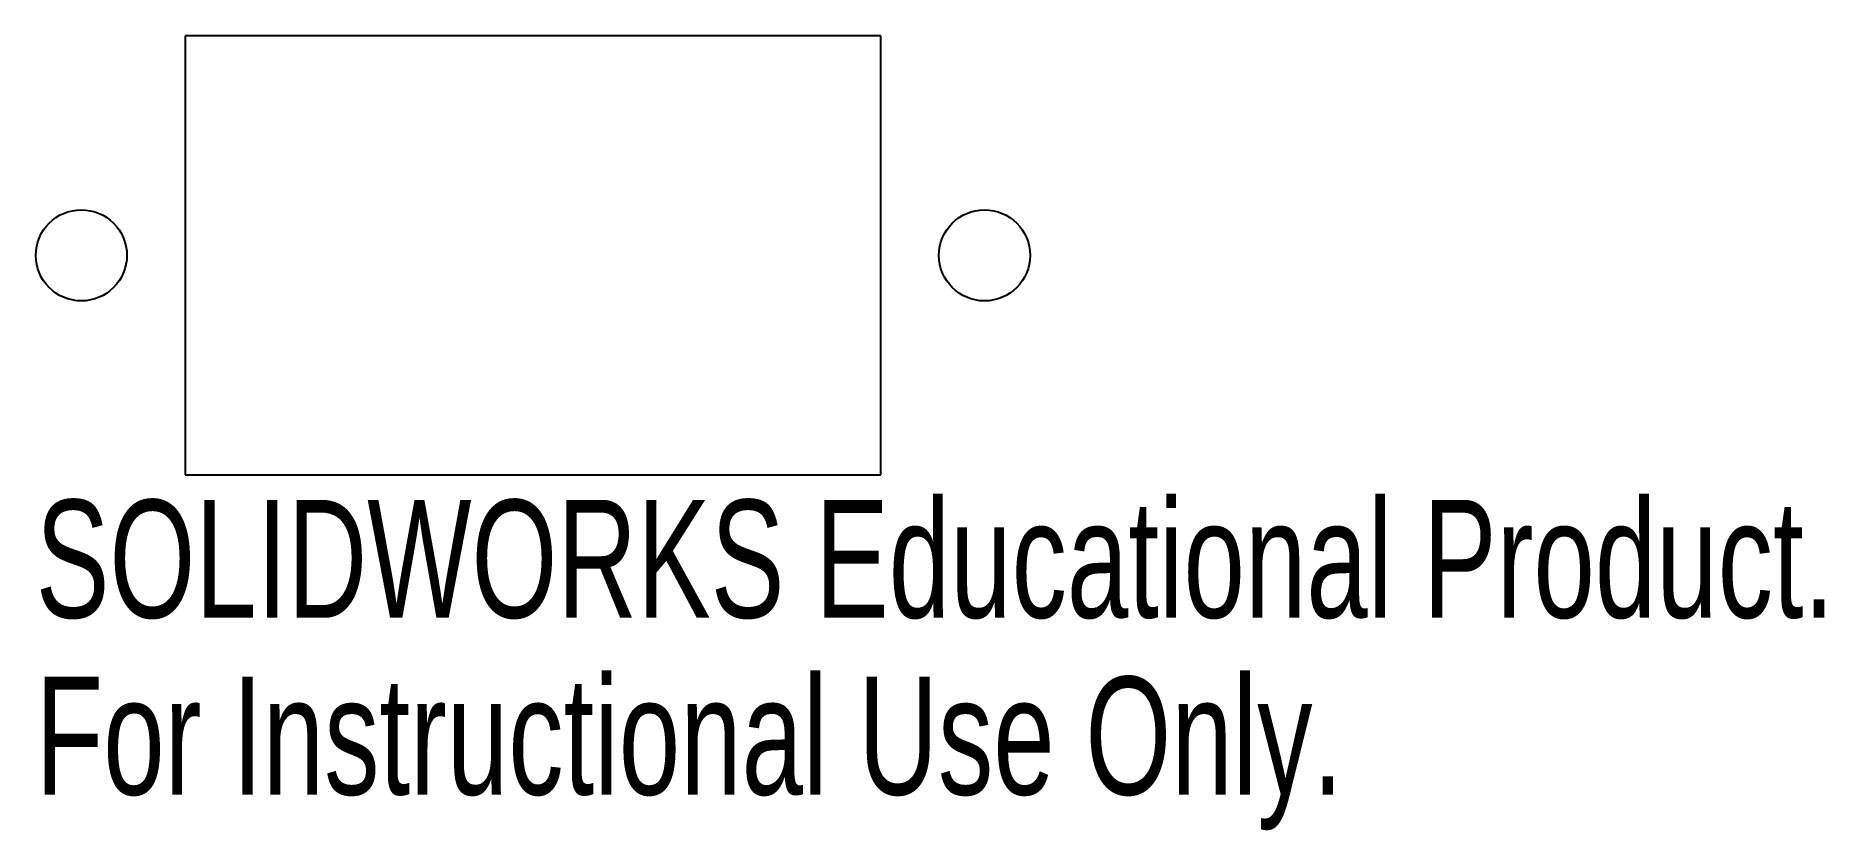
# Model space of a CAD drawing. Header units: millimetres. Extents: x -20.4 to 52.9, y -23.6 to 9.
import ezdxf

# ---------------------------------------------------------------- set-up
doc = ezdxf.new("R2010")
doc.units = ezdxf.units.MM
doc.styles.add('SLDTEXTSTYLE0', font='TXT', dxfattribs={"width": 0.7})

msp = doc.modelspace()

# ---------------------------------------------------------------- linework, layer by layer
at = {"color": 7, "linetype": 'Continuous', "lineweight": 25}
for p, q in [((14.25, 9), (-14.25, 9)), ((-14.25, 9), (-14.25, -9)), ((14.25, -9), (14.25, 9)), ((-14.25, -9), (14.25, -9))]:
    msp.add_line(p, q, dxfattribs=at)
for centre in [(-18.5, 0), (18.5, 0)]:
    msp.add_circle(centre, 1.867, dxfattribs=at)

# ---------------------------------------------------------------- texts
at = {"color": 7, "linetype": 'Continuous', "char_height": 4.83362, "attachment_point": 1, "style": 'SLDTEXTSTYLE0'}
for s, insert in [('SOLIDWORKS Educational Product.', (-20.367, -10.02)), ('For Instructional Use Only.', (-20.367, -17.27))]:
    msp.add_mtext(s, dxfattribs=dict(at, insert=insert))

doc.saveas('drawing.dxf')
